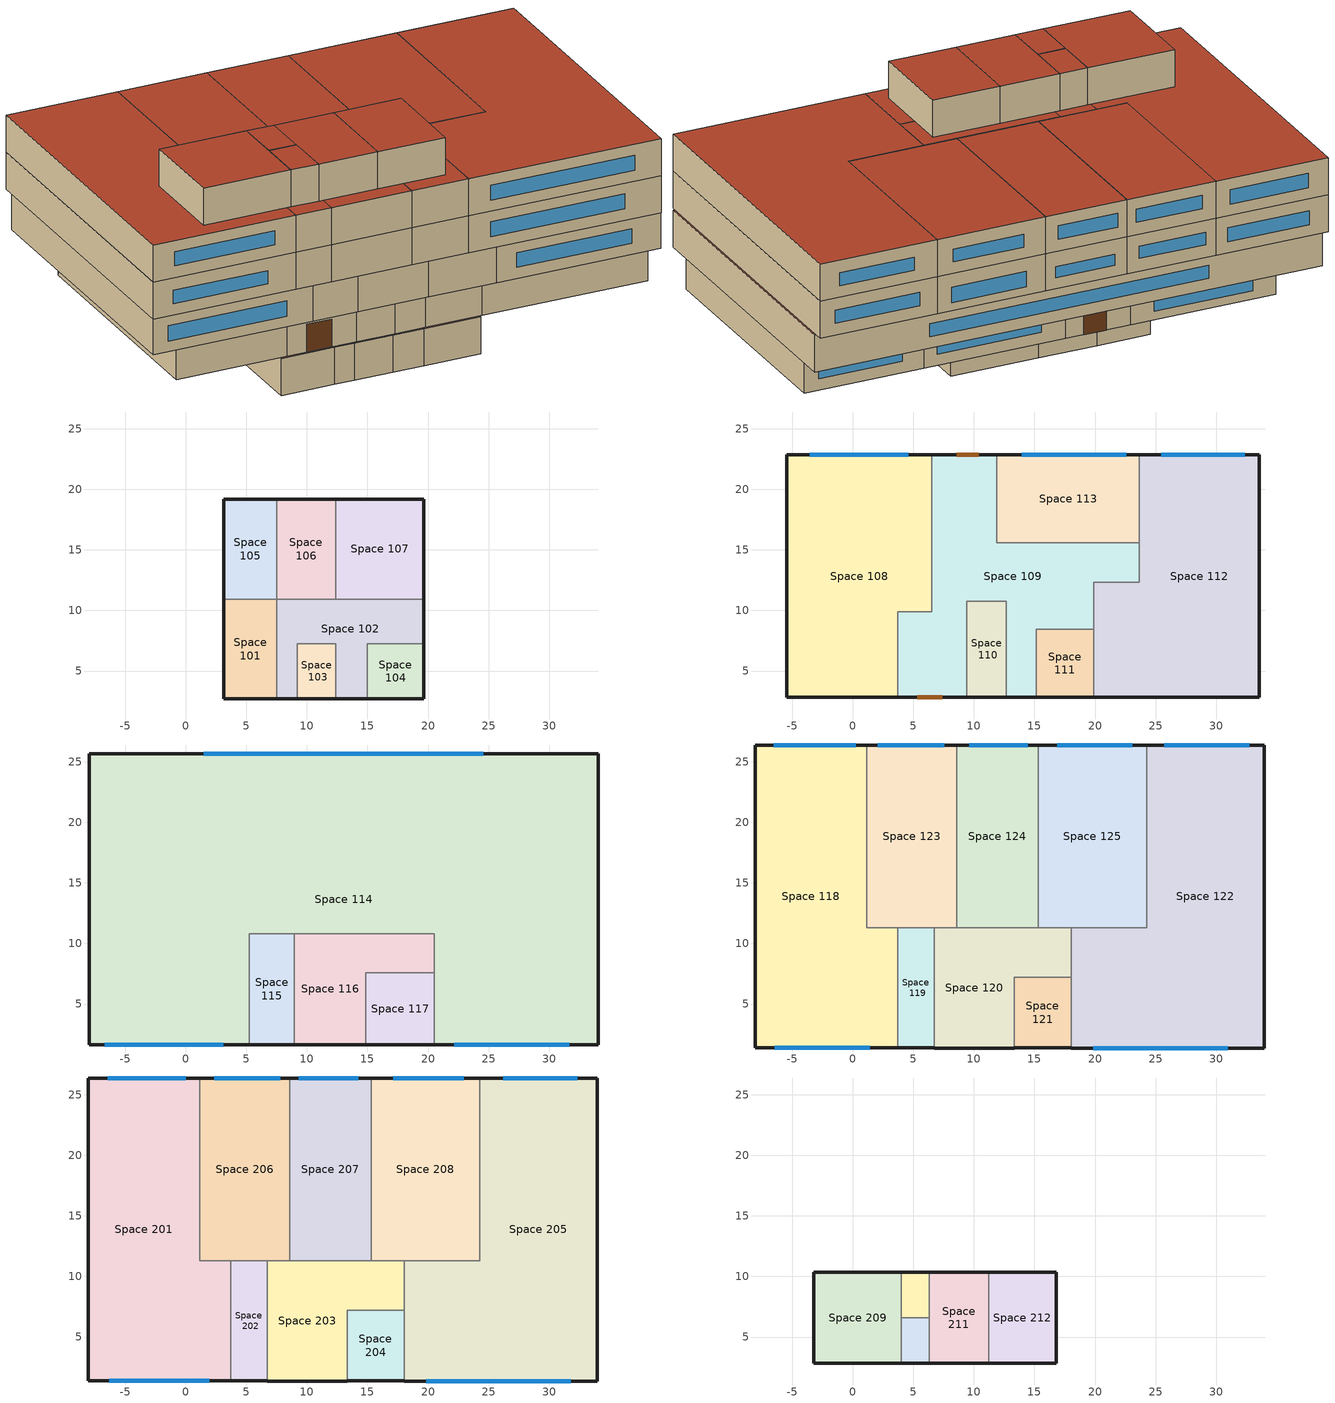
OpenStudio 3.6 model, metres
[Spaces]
Space 101
 floor ground: 7.54,10.94 7.54,2.69 3.16,2.69 3.16,10.94 z0
 wall outside: 3.16,10.94 3.16,2.69 7.54,2.69 z0:3.05
 wall to Space 105: 7.54,10.94 3.16,10.94 z0:3.05
 wall to Space 102: 7.54,2.69 7.54,10.94 z0:3.05
 roof outside: 7.54,2.69 7.54,10.94 3.16,10.94 3.16,2.69 z3.05
Space 102
 floor ground: 19.66,10.94 19.66,7.23 14.98,7.23 14.98,2.69 12.39,2.69 12.39,7.23 9.21,7.23 9.21,2.69 7.54,2.69 7.54,10.94 z0
 wall outside: 7.54,2.69 9.21,2.69 / 19.66,7.23 19.66,10.94 / 12.39,2.69 14.98,2.69 z0:3.05
 wall to Space 106: 12.37,10.94 7.54,10.94 z0:3.05
 wall to Space 107: 19.66,10.94 12.37,10.94 z0:3.05
 wall to Space 104: 14.98,2.69 14.98,7.23 19.66,7.23 z0:3.05
 wall to Space 103: 9.21,2.69 9.21,7.23 12.39,7.23 12.39,2.69 z0:3.05
 roof outside: 14.98,2.69 14.98,7.23 19.66,7.23 19.66,10.94 7.54,10.94 7.54,2.69 9.21,2.69 9.21,7.23 12.39,7.23 12.39,2.69 z3.05
Space 103
 floor ground: 12.39,7.23 12.39,2.69 9.21,2.69 9.21,7.23 z0
 wall outside: 9.21,2.69 12.39,2.69 z0:3.05
 roof outside: 12.39,2.69 12.39,7.23 9.21,7.23 9.21,2.69 z3.05
Space 104
 floor ground: 19.66,7.23 19.66,2.69 14.98,2.69 14.98,7.23 z0
 wall outside: 14.98,2.69 19.66,2.69 19.66,7.23 z0:3.05
 roof outside: 19.66,2.69 19.66,7.23 14.98,7.23 14.98,2.69 z3.05
Space 105
 floor ground: 7.54,19.19 7.54,10.94 3.16,10.94 3.16,19.19 z0
 wall outside: 7.54,19.19 3.16,19.19 3.16,10.94 z0:3.05
 wall to Space 106: 7.54,10.94 7.54,19.19 z0:3.05
 roof outside: 7.54,10.94 7.54,19.19 3.16,19.19 3.16,10.94 z3.05
Space 106
 floor ground: 12.37,19.19 12.37,10.94 7.54,10.94 7.54,19.19 z0
 wall outside: 12.37,19.19 7.54,19.19 z0:3.05
 wall to Space 107: 12.37,10.94 12.37,19.19 z0:3.05
 roof outside: 12.37,10.94 12.37,19.19 7.54,19.19 7.54,10.94 z3.05
Space 107
 floor ground: 19.66,19.19 19.66,10.94 12.37,10.94 12.37,19.19 z0
 wall outside: 19.66,10.94 19.66,19.19 12.37,19.19 z0:3.05
 roof outside: 19.66,10.94 19.66,19.19 12.37,19.19 12.37,10.94 z3.05
Space 108
 floor ground: 6.53,22.83 6.53,9.91 3.71,9.91 3.71,2.83 -5.44,2.83 -5.44,22.83 z3.06
 wall outside: 6.53,22.83 -5.44,22.83 -5.44,2.83 3.71,2.83 z3.06:6.11
 wall to Space 109: 3.71,2.83 3.71,9.91 6.53,9.91 6.53,22.83 z3.06:6.11
 window: 4.6,22.83 -3.54,22.83 z3.78:5.21
 roof outside: 3.71,2.83 3.71,9.91 6.53,9.91 6.53,22.83 -5.44,22.83 -5.44,2.83 z6.11
Space 109
 floor ground: 11.91,22.83 11.91,15.58 23.65,15.58 23.65,12.32 19.89,12.32 19.89,8.44 15.15,8.44 15.15,2.83 12.69,2.83 12.69,10.76 9.43,10.76 9.43,2.83 3.71,2.83 3.71,9.91 6.53,9.91 6.53,22.83 z3.06
 wall outside: 11.91,22.83 6.53,22.83 / 12.69,2.83 15.15,2.83 / 3.71,2.83 9.43,2.83 z3.06:6.11
 wall to Space 113: 23.65,15.58 11.91,15.58 11.91,22.83 z3.06:6.11
 wall to Space 112: 19.89,8.44 19.89,12.32 23.65,12.32 23.65,15.58 z3.06:6.11
 wall to Space 111: 15.15,2.83 15.15,8.44 19.89,8.44 z3.06:6.11
 wall to Space 110: 9.43,2.83 9.43,10.76 12.69,10.76 12.69,2.83 z3.06:6.11
 door: 10.42,22.83 8.59,22.83 z3.06:5.38; 5.35,2.83 7.41,2.83 z3.06:5.36
 roof outside: 15.15,2.83 15.15,8.44 19.89,8.44 19.89,12.32 23.65,12.32 23.65,15.58 11.91,15.58 11.91,22.83 6.53,22.83 6.53,9.91 3.71,9.91 3.71,2.83 9.43,2.83 9.43,10.76 12.69,10.76 12.69,2.83 z6.11
Space 110
 floor ground: 12.69,10.76 12.69,2.83 9.43,2.83 9.43,10.76 z3.06
 wall outside: 9.43,2.83 12.69,2.83 z3.06:6.11
 roof outside: 12.69,2.83 12.69,10.76 9.43,10.76 9.43,2.83 z6.11
Space 111
 floor ground: 19.89,8.44 19.89,2.83 15.15,2.83 15.15,8.44 z3.06
 wall outside: 15.15,2.83 19.89,2.83 z3.06:6.11
 wall to Space 112: 19.89,2.83 19.89,8.44 z3.06:6.11
 roof outside: 19.89,2.83 19.89,8.44 15.15,8.44 15.15,2.83 z6.11
Space 112
 floor ground: 33.56,22.83 33.56,2.83 19.89,2.83 19.89,12.32 23.65,12.32 23.65,22.83 z3.06
 wall outside: 19.89,2.83 33.56,2.83 33.56,22.83 23.65,22.83 z3.06:6.11
 wall to Space 113: 23.65,22.83 23.65,15.58 z3.06:6.11
 window: 32.34,22.83 25.44,22.83 z4.02:5.05
 roof outside: 33.56,2.83 33.56,22.83 23.65,22.83 23.65,12.32 19.89,12.32 19.89,2.83 z6.11
Space 113
 floor ground: 23.65,22.83 23.65,15.58 11.91,15.58 11.91,22.83 z3.06
 wall outside: 23.65,22.83 11.91,22.83 z3.06:6.11
 window: 22.56,22.83 13.94,22.83 z3.99:5.1
 roof outside: 23.65,15.58 23.65,22.83 11.91,22.83 11.91,15.58 z6.11
Space 114
 floor ground: 34.07,25.65 34.07,1.65 20.5,1.65 20.5,10.82 5.25,10.82 5.25,1.65 -7.93,1.65 -7.93,25.65 z6.13
 wall outside: 20.5,1.65 34.07,1.65 34.07,25.65 -7.93,25.65 -7.93,1.65 5.25,1.65 z6.13:9.18
 wall to Space 117: 20.5,7.59 20.5,1.65 z6.13:9.18
 wall to Space 116: 8.98,10.82 20.5,10.82 20.5,7.59 z6.13:9.18
 wall to Space 115: 5.25,1.65 5.25,10.82 8.98,10.82 z6.13:9.18
 window: 24.56,25.65 1.48,25.65 z7.05:8.11; 22.15,1.65 31.65,1.65 z7.05:8.25; -6.68,1.65 3.12,1.65 z7:8.28
 roof outside: 34.07,1.65 34.07,25.65 -7.93,25.65 -7.93,1.65 5.25,1.65 5.25,10.82 20.5,10.82 20.5,1.65 z9.18
Space 115
 floor ground: 8.98,10.82 8.98,1.65 5.25,1.65 5.25,10.82 z6.13
 wall outside: 5.25,1.65 8.98,1.65 z6.13:9.18
 wall to Space 116: 8.98,1.65 8.98,10.82 z6.13:9.18
 roof outside: 8.98,1.65 8.98,10.82 5.25,10.82 5.25,1.65 z9.18
Space 116
 floor ground: 20.5,10.82 20.5,7.59 14.87,7.59 14.87,1.65 8.98,1.65 8.98,10.82 z6.13
 wall outside: 8.98,1.65 14.87,1.65 z6.13:9.18
 wall to Space 117: 14.87,1.65 14.87,7.59 20.5,7.59 z6.13:9.18
 roof outside: 14.87,1.65 14.87,7.59 20.5,7.59 20.5,10.82 8.98,10.82 8.98,1.65 z9.18
Space 117
 floor ground: 20.5,7.59 20.5,1.65 14.87,1.65 14.87,7.59 z6.13
 wall outside: 14.87,1.65 20.5,1.65 z6.13:9.18
 roof outside: 20.5,1.65 20.5,7.59 14.87,7.59 14.87,1.65 z9.18
Space 118
 floor ground: 1.18,26.37 1.18,11.28 3.73,11.28 3.73,1.37 -8.05,1.37 -8.05,26.37 z9.21
 wall outside: 1.18,26.37 -8.05,26.37 -8.05,1.37 3.73,1.37 z9.21:12.25
 wall to Space 123: 3.73,11.28 1.18,11.28 1.18,26.37 z9.21:12.25
 wall to Space 119: 3.73,1.37 3.73,11.28 z9.21:12.25
 window: 0.24,26.37 -6.52,26.37 z10.12:11.27; -6.42,1.37 1.4,1.37 z10.14:11.23
Space 119
 floor ground: 6.73,11.28 6.73,1.37 3.73,1.37 3.73,11.28 z9.21
 wall outside: 3.73,1.37 6.73,1.37 z9.21:12.25
 wall to Space 123: 6.73,11.28 3.73,11.28 z9.21:12.25
 wall to Space 120: 6.73,1.37 6.73,11.28 z9.21:12.25
Space 120
 floor ground: 18.04,11.28 18.04,7.2 13.32,7.2 13.32,1.37 6.73,1.37 6.73,11.28 z9.21
 wall outside: 6.73,1.37 13.32,1.37 z9.21:12.25
 wall to Space 123: 8.57,11.28 6.73,11.28 z9.21:12.25
 wall to Space 124: 15.3,11.28 8.57,11.28 z9.21:12.25
 wall to Space 125: 18.04,11.28 15.3,11.28 z9.21:12.25
 wall to Space 122: 18.04,7.2 18.04,11.28 z9.21:12.25
 wall to Space 121: 13.32,1.37 13.32,7.2 18.04,7.2 z9.21:12.25
Space 121
 floor ground: 18.04,7.2 18.04,1.37 13.32,1.37 13.32,7.2 z9.21
 wall outside: 13.32,1.37 18.04,1.37 z9.21:12.25
 wall to Space 122: 18.04,1.37 18.04,7.2 z9.21:12.25
Space 122
 floor ground: 33.95,26.37 33.95,1.37 18.04,1.37 18.04,11.28 24.28,11.28 24.28,26.37 z9.21
 wall outside: 18.04,1.37 33.95,1.37 33.95,26.37 24.28,26.37 z9.21:12.25
 wall to Space 125: 24.28,26.37 24.28,11.28 18.04,11.28 z9.21:12.25
 window: 32.71,26.37 25.73,26.37 z10.17:11.27; 19.86,1.37 30.94,1.37 z10.16:11.38
Space 123
 floor ground: 8.57,26.37 8.57,11.28 1.18,11.28 1.18,26.37 z9.21
 wall outside: 8.57,26.37 1.18,26.37 z9.21:12.25
 wall to Space 124: 8.57,11.28 8.57,26.37 z9.21:12.25
 window: 7.55,26.37 2.08,26.37 z10.27:11.28
Space 124
 floor ground: 15.3,26.37 15.3,11.28 8.57,11.28 8.57,26.37 z9.21
 wall outside: 15.3,26.37 8.57,26.37 z9.21:12.25
 wall to Space 125: 15.3,11.28 15.3,26.37 z9.21:12.25
 window: 14.46,26.37 9.6,26.37 z10.12:11.04
Space 125
 floor ground: 24.28,26.37 24.28,11.28 15.3,11.28 15.3,26.37 z9.21
 wall outside: 24.28,26.37 15.3,26.37 z9.21:12.25
 window: 23.07,26.37 16.9,26.37 z9.88:11.15
Space 201
 floor to Space 118: 1.18,26.37 1.18,11.28 3.73,11.28 3.73,1.37 -8.05,1.37 -8.05,26.37 z12.25
 wall outside: 1.18,26.37 -8.05,26.37 -8.05,1.37 3.73,1.37 z12.25:15.3
 wall to Space 206: 3.73,11.28 1.18,11.28 1.18,26.37 z12.25:15.3
 wall to Space 202: 3.73,1.37 3.73,11.28 z12.25:15.3
 window: -6.29,1.37 1.97,1.37 z13.24:14.38; 0.03,26.37 -6.41,26.37 z13.15:14.36
 roof outside: 3.73,1.37 3.73,11.28 1.18,11.28 1.18,26.37 -8.05,26.37 -8.05,1.37 z15.3
Space 202
 floor to Space 119: 6.73,11.28 6.73,1.37 3.73,1.37 3.73,11.28 z12.25
 wall outside: 3.73,1.37 6.73,1.37 z12.25:15.3
 wall to Space 206: 6.73,11.28 3.73,11.28 z12.25:15.3
 wall to Space 203: 6.73,1.37 6.73,11.28 z12.25:15.3
 roof outside: 6.73,1.37 6.73,11.28 3.73,11.28 3.73,1.37 z15.3
Space 203
 floor to Space 120: 18.04,11.28 18.04,7.2 13.32,7.2 13.32,1.37 6.73,1.37 6.73,11.28 z12.25
 wall outside: 6.73,1.37 13.32,1.37 z12.25:15.3
 wall to Space 206: 8.57,11.28 6.73,11.28 z12.25:15.3
 wall to Space 207: 15.3,11.28 8.57,11.28 z12.25:15.3
 wall to Space 208: 18.04,11.28 15.3,11.28 z12.25:15.3
 wall to Space 205: 18.04,7.2 18.04,11.28 z12.25:15.3
 wall to Space 204: 13.32,1.37 13.32,7.2 18.04,7.2 z12.25:15.3
 roof outside: 13.32,1.37 13.32,7.2 18.04,7.2 18.04,11.28 6.73,11.28 6.73,1.37 z15.3
Space 204
 floor to Space 121: 18.04,7.2 18.04,1.37 13.32,1.37 13.32,7.2 z12.25
 wall outside: 13.32,1.37 18.04,1.37 z12.25:15.3
 wall to Space 205: 18.04,1.37 18.04,7.2 z12.25:15.3
 roof outside: 18.04,1.37 18.04,7.2 13.32,7.2 13.32,1.37 z15.3
Space 205
 floor to Space 122: 33.95,26.37 33.95,1.37 18.04,1.37 18.04,11.28 24.28,11.28 24.28,26.37 z12.25
 wall outside: 18.04,1.37 33.95,1.37 33.95,26.37 24.28,26.37 z12.25:15.3
 wall to Space 208: 24.28,26.37 24.28,11.28 18.04,11.28 z12.25:15.3
 window: 19.86,1.37 31.76,1.37 z13.17:14.39; 32.32,26.37 26.19,26.37 z13.18:14.27
 roof outside: 33.95,1.37 33.95,26.37 24.28,26.37 24.28,11.28 18.04,11.28 18.04,1.37 z15.3
Space 206
 floor to Space 123: 8.57,26.37 8.57,11.28 1.18,11.28 1.18,26.37 z12.25
 wall outside: 8.57,26.37 1.18,26.37 z12.25:15.3
 wall to Space 207: 8.57,11.28 8.57,26.37 z12.25:15.3
 window: 7.81,26.37 2.35,26.37 z13.29:14.38
 roof outside: 8.57,11.28 8.57,26.37 1.18,26.37 1.18,11.28 z15.3
Space 207
 floor to Space 124: 15.3,26.37 15.3,11.28 8.57,11.28 8.57,26.37 z12.25
 wall outside: 15.3,26.37 8.57,26.37 z12.25:15.3
 wall to Space 208: 15.3,11.28 15.3,26.37 z12.25:15.3
 window: 14.25,26.37 9.35,26.37 z13.23:14.36
 roof outside: 15.3,11.28 15.3,26.37 8.57,26.37 8.57,11.28 z15.3
Space 208
 floor to Space 125: 24.28,26.37 24.28,11.28 15.3,11.28 15.3,26.37 z12.25
 wall outside: 24.28,26.37 15.3,26.37 z12.25:15.3
 window: 22.97,26.37 17.12,26.37 z13.2:14.25
 roof outside: 24.28,11.28 24.28,26.37 15.3,26.37 15.3,11.28 z15.3
Space 209
 floor ground: 4.02,10.33 4.02,2.83 -3.19,2.83 -3.19,10.33 z15.3
 wall outside: 4.02,10.33 -3.19,10.33 -3.19,2.83 4.02,2.83 z15.3:18.35
 wall to Space 213: 4.02,6.58 4.02,10.33 z15.3:18.35
 wall to Space 210: 4.02,2.83 4.02,6.58 z15.3:18.35
 roof outside: 4.02,2.83 4.02,10.33 -3.19,10.33 -3.19,2.83 z18.35
Space 210
 floor ground: 6.33,6.58 6.33,2.83 4.02,2.83 4.02,6.58 z15.3
 wall outside: 4.02,2.83 6.33,2.83 z15.3:18.35
 wall to Space 213: 6.33,6.58 4.02,6.58 z15.3:18.35
 wall to Space 211: 6.33,2.83 6.33,6.58 z15.3:18.35
 roof outside: 6.33,2.83 6.33,6.58 4.02,6.58 4.02,2.83 z18.35
Space 211
 floor ground: 11.23,10.33 11.23,2.83 6.33,2.83 6.33,10.33 z15.3
 wall outside: 11.23,10.33 6.33,10.33 / 6.33,2.83 11.23,2.83 z15.3:18.35
 wall to Space 213: 6.33,10.33 6.33,6.58 z15.3:18.35
 wall to Space 212: 11.23,2.83 11.23,10.33 z15.3:18.35
 roof outside: 11.23,2.83 11.23,10.33 6.33,10.33 6.33,2.83 z18.35
Space 212
 floor ground: 16.81,10.33 16.81,2.83 11.23,2.83 11.23,10.33 z15.3
 wall outside: 11.23,2.83 16.81,2.83 16.81,10.33 11.23,10.33 z15.3:18.35
 roof outside: 16.81,2.83 16.81,10.33 11.23,10.33 11.23,2.83 z18.35
Space 213
 floor ground: 6.33,10.33 6.33,6.58 4.02,6.58 4.02,10.33 z15.3
 wall outside: 6.33,10.33 4.02,10.33 z15.3:18.35
 roof outside: 6.33,6.58 6.33,10.33 4.02,10.33 4.02,6.58 z18.35
[ClimateZones]
Climate Zone Institution Name 1=ASHRAE; Climate Zone Document Name 1=ANSI/ASHRAE Standard 169; Climate Zone Document Year 1=2006; Climate Zone Institution Name 2=CEC; Climate Zone Document Name 2=California Climate Zone Descriptions; Climate Zone Document Year 2=1995
[Building]
Building 1: Nominal Floor to Floor Height {m}=3; Standards Number of Stories=6; Standards Number of Above Ground Stories=6; Standards Template=NECB2011; Nominal Floor to Ceiling Height {m}=3
[Site]
Site 1
[BuildingStory] Nominal Floor to Floor Height {m}=3.048
Name | Nominal Z Coordinate {m}
Building Story 1; Building Story 2; Building Story 3; Building Story 4; Building Story 5 | 0
Building Story 6 | 3.048
[Space]
Name | Space Type | Building Story | Thermal Zone
Space 101 | Space Function Storage area | Building Story 1 | Thermal Zone 1
Space 102 | Space Function Corr. < 2.4m wide-sch-A | Building Story 1 | Thermal Zone 2
Space 103 | Space Function Lobby - elevator | Building Story 1 | Thermal Zone 3
Space 104 | Space Function Stairway-sch-A | Building Story 1 | Thermal Zone 4
Space 105 | Space Function Electrical/Mechanical-sch-A | Building Story 1 | Thermal Zone 5
Space 106 | Space Function Electrical/Mechanical-sch-A | Building Story 1 | Thermal Zone 6
Space 107 | Space Function Electrical/Mechanical-sch-A | Building Story 1 | Thermal Zone 7
Space 108 | Space Function Dining - bar lounge/leisure | Building Story 2 | Thermal Zone 8
Space 109 | Space Function Corr. < 2.4m wide-sch-A | Building Story 2 | Thermal Zone 9
Space 110 | Space Function Lobby - elevator | Building Story 2 | Thermal Zone 10
Space 111 | Space Function Stairway-sch-A | Building Story 2 | Thermal Zone 11
Space 112 | Space Function Dining - bar lounge/leisure | Building Story 2 | Thermal Zone 12
Space 113 | Space Function Dining - bar lounge/leisure | Building Story 2 | Thermal Zone 13
Space 114 | Space Function Hospital - physical therapy | Building Story 3 | Thermal Zone 14
Space 115 | Space Function Lobby - elevator | Building Story 3 | Thermal Zone 15
Space 116 | Space Function Corr. < 2.4m wide-sch-A | Building Story 3 | Thermal Zone 16
Space 117 | Space Function Stairway-sch-A | Building Story 3 | Thermal Zone 17
Space 118 | Space Function Office - enclosed | Building Story 4 | Thermal Zone 18
Space 119 | Space Function Lobby - elevator | Building Story 4 | Thermal Zone 19
Space 120 | Space Function Corr. < 2.4m wide-sch-A | Building Story 4 | Thermal Zone 20
Space 121 | Space Function Stairway-sch-A | Building Story 4 | Thermal Zone 21
Space 122 | Space Function Office - enclosed | Building Story 4 | Thermal Zone 22
Space 123 | Space Function Office - enclosed | Building Story 4 | Thermal Zone 23
Space 124 | Space Function Office - enclosed | Building Story 4 | Thermal Zone 24
Space 125 | Space Function Office - enclosed | Building Story 4 | Thermal Zone 25
Space 201 | Space Function Office - enclosed | Building Story 6 | Thermal Zone 26
Space 202 | Space Function Lobby - elevator | Building Story 6 | Thermal Zone 27
Space 203 | Space Function Corr. < 2.4m wide-sch-A | Building Story 6 | Thermal Zone 28
Space 204 | Space Function Stairway-sch-A | Building Story 6 | Thermal Zone 29
Space 205 | Space Function Office - enclosed | Building Story 6 | Thermal Zone 30
Space 206 | Space Function Office - enclosed | Building Story 6 | Thermal Zone 31
Space 207 | Space Function Office - enclosed | Building Story 6 | Thermal Zone 32
Space 208 | Space Function Office - enclosed | Building Story 6 | Thermal Zone 33
Space 209 | Space Function Electrical/Mechanical-sch-A | Building Story 5 | Thermal Zone 34
Space 210 | Space Function Lobby - elevator | Building Story 5 | Thermal Zone 35
Space 211 | Space Function Corr. < 2.4m wide-sch-A | Building Story 5 | Thermal Zone 36
Space 212 | Space Function Electrical/Mechanical-sch-A | Building Story 5 | Thermal Zone 37
Space 213 | Space Function Corr. < 2.4m wide-sch-A | Building Story 5 | Thermal Zone 38
[SpaceType] Standards Building Type=Space Function
Name | Standards Space Type
Space Function Dining - bar lounge/leisure | Dining - bar lounge/leisure
Space Function Electrical/Mechanical-sch-A | Electrical/Mechanical-sch-A
Space Function Storage area | Storage area
Space Function Office - enclosed | Office - enclosed
Space Function Corr. < 2.4m wide-sch-A | Corr. < 2.4m wide-sch-A
Space Function Lobby - elevator | Lobby - elevator
Space Function Hospital - physical therapy | Hospital - physical therapy
Space Function Stairway-sch-A | Stairway-sch-A
[ThermalZone] Use Ideal Air Loads=No
Thermal Zone 1; Thermal Zone 2; Thermal Zone 3; Thermal Zone 4; Thermal Zone 5; Thermal Zone 6; Thermal Zone 7; Thermal Zone 8; Thermal Zone 9; Thermal Zone 10; Thermal Zone 11; Thermal Zone 12; Thermal Zone 13; Thermal Zone 14; Thermal Zone 15; Thermal Zone 16; Thermal Zone 17; Thermal Zone 18; Thermal Zone 19; Thermal Zone 20; Thermal Zone 21; Thermal Zone 22; Thermal Zone 23; Thermal Zone 24; Thermal Zone 25; Thermal Zone 26; Thermal Zone 27; Thermal Zone 28; Thermal Zone 29; Thermal Zone 30; Thermal Zone 31; Thermal Zone 32; Thermal Zone 33; Thermal Zone 34; Thermal Zone 35; Thermal Zone 36; Thermal Zone 37; Thermal Zone 38
[Sizing:Zone] Zone Cooling Design Supply Air Temperature Input Method=SupplyAirTemperature; Zone Cooling Design Supply Air Temperature {C}=14; Zone Cooling Design Supply Air Temperature Difference {deltaC}=11.11; Zone Heating Design Supply Air Temperature Input Method=SupplyAirTemperature; Zone Heating Design Supply Air Temperature {C}=40; Zone Heating Design Supply Air Temperature Difference {deltaC}=11.11; Zone Cooling Design Supply Air Humidity Ratio {kg-H2O/kg-air}=0.0085; Zone Heating Design Supply Air Humidity Ratio {kg-H2O/kg-air}=0.008; Cooling Design Air Flow Method=DesignDay; Heating Design Air Flow Method=DesignDay; Account for Dedicated Outdoor Air System=No; Dedicated Outdoor Air System Control Strategy=NeutralSupplyAir; Dedicated Outdoor Air Low Setpoint Temperature for Design {C}=autosize; Dedicated Outdoor Air High Setpoint Temperature for Design {C}=autosize; Zone Load Sizing Method=Sensible Load Only No Latent Load; Zone Latent Cooling Design Supply Air Humidity Ratio Input Method=HumidityRatioDifference; Zone Cooling Design Supply Air Humidity Ratio Difference {kgWater/kgDryAir}=0.005; Zone Latent Heating Design Supply Air Humidity Ratio Input Method=HumidityRatioDifference; Zone Humidification Design Supply Air Humidity Ratio Difference {kgWater/kgDryAir}=0.005
Thermal Zone 1; Thermal Zone 2; Thermal Zone 3; Thermal Zone 4; Thermal Zone 5; Thermal Zone 6; Thermal Zone 7; Thermal Zone 8; Thermal Zone 9; Thermal Zone 10; Thermal Zone 11; Thermal Zone 12; Thermal Zone 13; Thermal Zone 14; Thermal Zone 15; Thermal Zone 16; Thermal Zone 17; Thermal Zone 18; Thermal Zone 19; Thermal Zone 20; Thermal Zone 21; Thermal Zone 22; Thermal Zone 23; Thermal Zone 24; Thermal Zone 25; Thermal Zone 26; Thermal Zone 27; Thermal Zone 28; Thermal Zone 29; Thermal Zone 30; Thermal Zone 31; Thermal Zone 32; Thermal Zone 33; Thermal Zone 34; Thermal Zone 35; Thermal Zone 36; Thermal Zone 37; Thermal Zone 38
